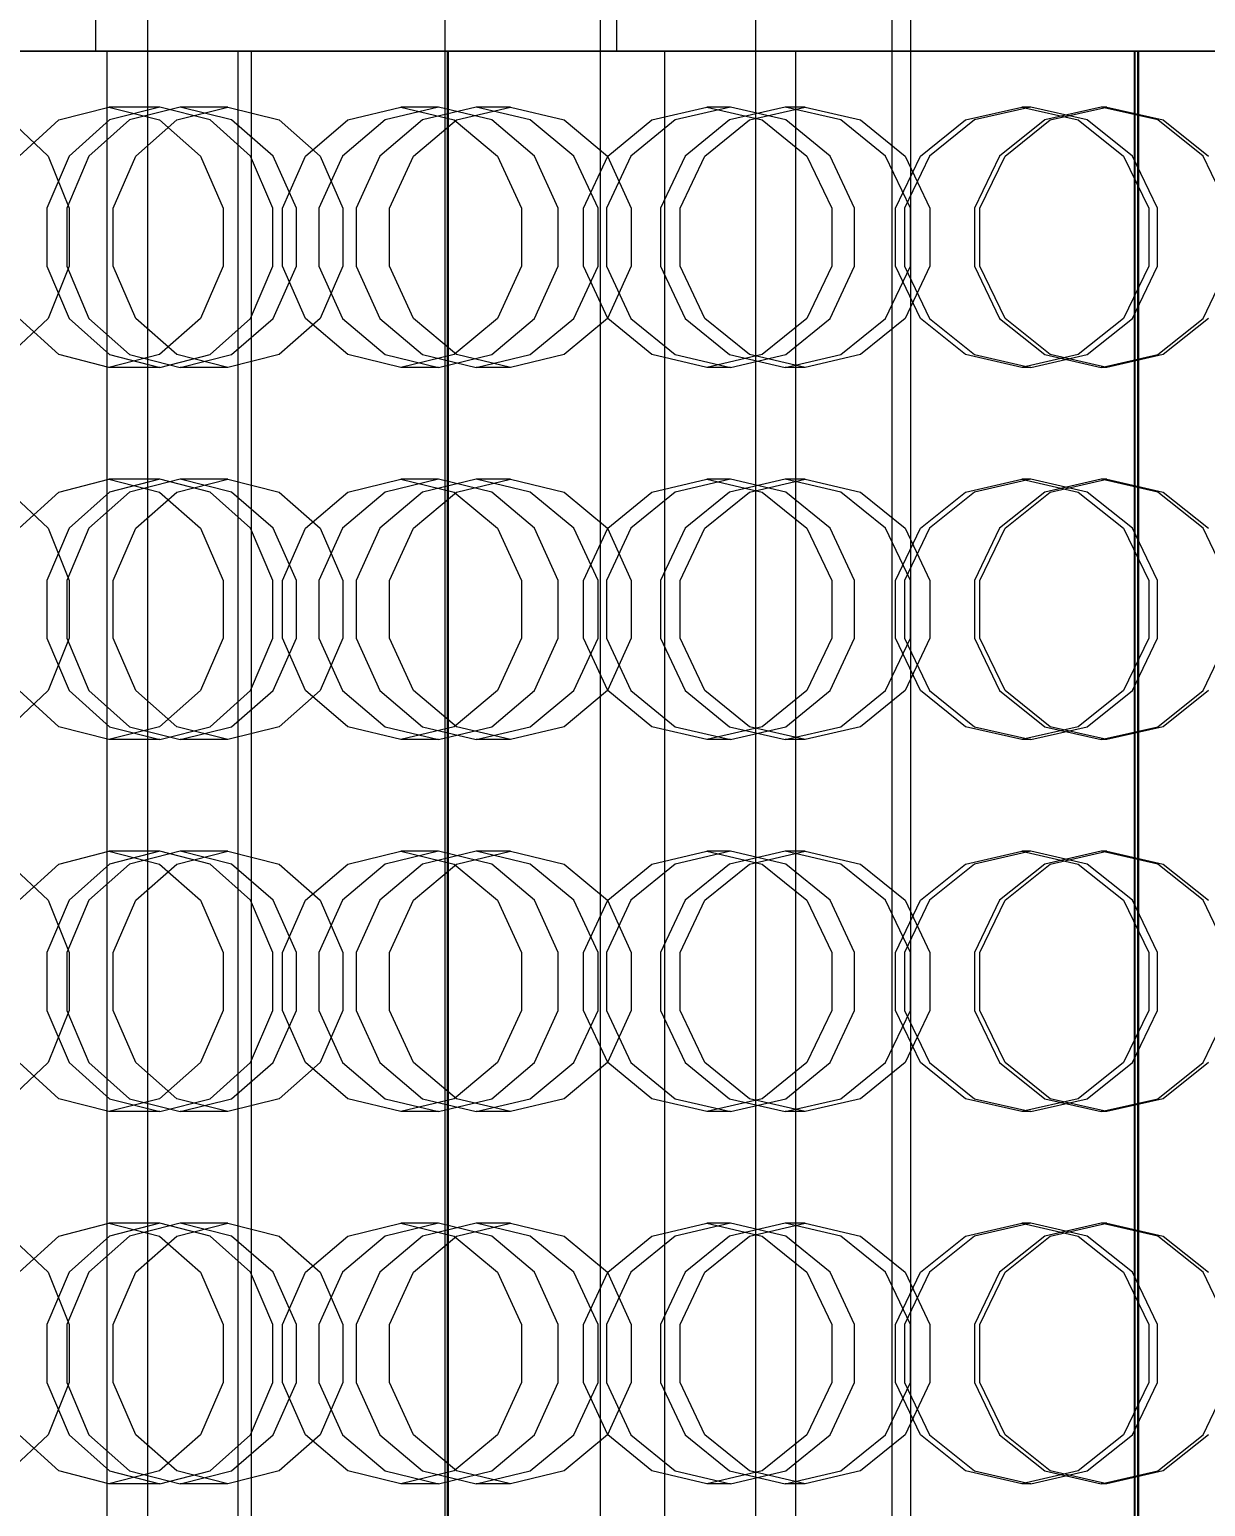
# Model space of a CAD drawing. Header units: millimetres. Extents: x -1970 to 59977, y -50268 to 6837.
# Drawn here: x 25936.2 to 26125.7, y -18034.7 to -17796.5 of the extents above; entities that cross this region are included whole.
import ezdxf

# ---------------------------------------------------------------- set-up
doc = ezdxf.new("R2010")
doc.units = ezdxf.units.MM
for name, color, linetype, lineweight in [('COTAS_P', 1, 'Continuous', 0), ('superior_briquetadora', 7, 'Continuous', 0), ('superior_C02-briq', 7, 'Continuous', 0), ('superior_C05', 7, 'Continuous', 0)]:
    doc.layers.add(name, color=color, linetype=linetype, lineweight=lineweight)
doc.dimstyles.new('R19_100', dxfattribs={"dimtxt": 250, "dimasz": 150, "dimexe": 150, "dimexo": 80, "dimgap": 100, "dimtad": 1, "dimtih": 1, "dimtoh": 1, "dimdsep": 46, "dimcen": 0.09, "dimadec": 0, "dimazin": 0, "dimtfac": 1, "dimtdec": 4, "dimtofl": 0, "dimtmove": 0, "dimatfit": 3, "dimfxl": 1, "dimtolj": 1, "dimtzin": 0, "dimarcsym": 0})

# ---------------------------------------------------------------- blocks, each defined once
blk = doc.blocks.new('*D25')
at = {"layer": 'COTAS_P', "color": 0, "lineweight": -2, "transparency": 16777216}
for p, q in [((25128.19, -17920), (25128.19, -16950)), ((27628.19, -17920), (27628.19, -16950)), ((25278.19, -17100), (27478.19, -17100))]:
    blk.add_line(p, q, dxfattribs=at)
at = {"layer": 'COTAS_P', "color": 0, "transparency": 16777216}
for points in [[(25278.19, -17075), (25278.19, -17125), (25128.19, -17100)], [(27478.19, -17075), (27478.19, -17125), (27628.19, -17100)]]:
    blk.add_solid(points, dxfattribs=at)
at = {"layer": 'Defpoints', "color": 0, "transparency": 16777216}
for p in [(27628.19, -17100), (25128.19, -18000), (27628.19, -18000)]:
    blk.add_point(p, dxfattribs=at)

msp = doc.modelspace()

# ---------------------------------------------------------------- linework, layer by layer
at = {"layer": 'superior_briquetadora'}
for p, q in [((26030.804, -17250), (26030.804, -17800)), ((25946.837, -17520), (25946.837, -17800)), ((26075.187, -17655), (26075.187, -18305)), ((26078.187, -17655), (26078.187, -18305)), ((25955.187, -17789), (25955.187, -18171)), ((25920.174, -17800), (25937.284, -17800)), ((25938.37, -17800), (25921.228, -17800)), ((25924.907, -17800), (25937.816, -17800)), ((25938.457, -17800), (25925.706, -17800)), ((25944.91, -17800), (25927.002, -17800)), ((25928.143, -17800), (25945.939, -17800)), ((25937.284, -17800), (25954.885, -17800)), ((25937.816, -17800), (25946.837, -17800)), ((25956, -17800), (25938.37, -17800)), ((25947.193, -17800), (25938.457, -17800)), ((25960.203, -17800), (25944.91, -17800)), ((25945.939, -17800), (25961.019, -17800)), ((25946.837, -17800), (25950.184, -17800)), ((25950.184, -17800), (25947.193, -17800)), ((25948.716, -18160), (25948.716, -17800)), ((25951.293, -17800), (25948.716, -17800)), ((25948.716, -17800), (25952.982, -17800)), ((25960.319, -17800), (25951.293, -17800)), ((25952.982, -17800), (25963.442, -17800)), ((25954.885, -17800), (25972.93, -17800)), ((25974.071, -17800), (25956, -17800)), ((25971.382, -17800), (25960.203, -17800)), ((25974.422, -17800), (25960.319, -17800)), ((25961.019, -17800), (25971.907, -17800)), ((25963.442, -17800), (25978.502, -17800)), ((25969.814, -18160), (25969.814, -17800)), ((25972.391, -17800), (25969.814, -17800)), ((25969.814, -17800), (25974.081, -17800)), ((25977.355, -17800), (25971.382, -17800)), ((25971.907, -17800), (25977.535, -17800)), ((25971.907, -17800), (25971.907, -18160)), ((25981.417, -17800), (25972.391, -17800)), ((25972.93, -17800), (25991.374, -17800)), ((25992.539, -17800), (25974.071, -17800)), ((25974.081, -17800), (25984.54, -17800)), ((25991.454, -17800), (25974.422, -17800)), ((25977.535, -17800), (25977.355, -17800)), ((25978.502, -17800), (25995.87, -17800)), ((25995.52, -17800), (25981.417, -17800)), ((25984.54, -17800), (25999.6, -17800)), ((25991.374, -17800), (26010.169, -17800)), ((26008.822, -17800), (25991.454, -17800)), ((26011.354, -17800), (25992.539, -17800)), ((26012.552, -17800), (25995.52, -17800)), ((25995.87, -17800), (26012.902, -17800)), ((25999.6, -17800), (26016.968, -17800)), ((26003.587, -18160), (26003.587, -17800)), ((26004.163, -17800), (26003.587, -17800)), ((26003.587, -17800), (26006.067, -17800)), ((26003.687, -17800), (26006.167, -17800)), ((26003.687, -17800), (26003.687, -18160)), ((26004.263, -17800), (26003.687, -17800)), ((26007.794, -17800), (26004.163, -17800)), ((26007.89, -17800), (26004.263, -17800)), ((26006.067, -17800), (26011.538, -17800)), ((26006.167, -17800), (26011.638, -17800)), ((26014.388, -17800), (26007.794, -17800)), ((26014.48, -17800), (26007.89, -17800)), ((26023.882, -17800), (26008.822, -17800)), ((26010.169, -17800), (26029.267, -17800)), ((26030.47, -17800), (26011.354, -17800)), ((26011.538, -17800), (26019.865, -17800)), ((26011.638, -17800), (26019.966, -17800)), ((26029.92, -17800), (26012.552, -17800)), ((26012.902, -17800), (26027.005, -17800)), ((26023.785, -17800), (26014.388, -17800)), ((26023.869, -17800), (26014.48, -17800)), ((26016.968, -17800), (26034, -17800)), ((26019.865, -17800), (26030.845, -17800)), ((26019.966, -17800), (26030.946, -17800)), ((26035.753, -17800), (26023.785, -17800)), ((26035.827, -17800), (26023.869, -17800)), ((26034.342, -17800), (26023.882, -17800)), ((26027.005, -17800), (26036.031, -17800)), ((26029.267, -17800), (26048.619, -17800)), ((26044.98, -17800), (26029.92, -17800)), ((26049.836, -17800), (26030.47, -17800)), ((26030.804, -17800), (26033.609, -17800)), ((26031.742, -17800), (26030.804, -17800)), ((26030.845, -17800), (26044.208, -17800)), ((26030.946, -17800), (26044.31, -17800)), ((26036.386, -17800), (26031.742, -17800)), ((26033.609, -17800), (26040.048, -17800)), ((26034, -17800), (26048.103, -17800)), ((26038.608, -17800), (26034.342, -17800)), ((26049.997, -17800), (26035.753, -17800)), ((26050.059, -17800), (26035.827, -17800)), ((26036.031, -17800), (26038.608, -17800)), ((26044.558, -17800), (26036.386, -17800)), ((26038.608, -18160), (26038.608, -17800)), ((26040.048, -17800), (26049.874, -17800)), ((26044.208, -17800), (26059.627, -17800)), ((26044.31, -17800), (26059.729, -17800)), ((26055.944, -17800), (26044.558, -17800)), ((26055.44, -17800), (26044.98, -17800)), ((26048.103, -17800), (26057.13, -17800)), ((26048.619, -17800), (26068.175, -17800)), ((26069.403, -17800), (26049.836, -17800)), ((26049.874, -17800), (26062.71, -17800)), ((26066.165, -17800), (26049.997, -17800)), ((26066.215, -17800), (26050.059, -17800)), ((26059.706, -17800), (26055.44, -17800)), ((26070.106, -17800), (26055.944, -17800)), ((26057.13, -17800), (26059.706, -17800)), ((26059.627, -17800), (26076.725, -17800)), ((26059.706, -18160), (26059.706, -17800)), ((26059.729, -17800), (26076.827, -17800)), ((26062.71, -17800), (26078.062, -17800)), ((26083.862, -17800), (26066.165, -17800)), ((26083.897, -17800), (26066.215, -17800)), ((26068.175, -17800), (26087.885, -17800)), ((26089.121, -17800), (26069.403, -17800)), ((26086.5, -17800), (26070.106, -17800)), ((26076.725, -17800), (26095.084, -17800)), ((26076.827, -17800), (26095.183, -17800)), ((26078.062, -17800), (26095.34, -17800)), ((26102.649, -17800), (26083.862, -17800)), ((26102.67, -17800), (26083.897, -17800)), ((26104.496, -17800), (26086.5, -17800)), ((26087.885, -17800), (26107.699, -17800)), ((26108.94, -17800), (26089.121, -17800)), ((26095.084, -17800), (26114.253, -17800)), ((26095.183, -17800), (26114.348, -17800)), ((26095.34, -17800), (26113.88, -17800)), ((26122.065, -17800), (26102.649, -17800)), ((26122.07, -17800), (26102.67, -17800)), ((26123.402, -17800), (26104.496, -17800)), ((26107.699, -17800), (26127.565, -17800)), ((26128.808, -17800), (26108.94, -17800)), ((26113.88, -17800), (26132.971, -17800)), ((26114.253, -17800), (26114.253, -18160)), ((26114.253, -17800), (26114.823, -17800)), ((26114.348, -17800), (26114.348, -18160)), ((26114.348, -17800), (26114.918, -17800)), ((26114.823, -17800), (26154.774, -17800)), ((26114.823, -18160), (26114.823, -17800)), ((26114.918, -17800), (26154.67, -17800)), ((26114.918, -17800), (26114.918, -18160)), ((26141.632, -17800), (26122.065, -17800)), ((26141.622, -17800), (26122.07, -17800)), ((26142.493, -17800), (26123.402, -17800)), ((25940.909, -17811.08), (25948.966, -17809)), ((25957.19, -17809), (25948.966, -17809)), ((25948.966, -17809), (25957.12, -17811.08)), ((25957.19, -17809), (25949.085, -17811.08)), ((25960.478, -17809), (25952.286, -17811.08)), ((25965.295, -17811.08), (25957.19, -17809)), ((25959.937, -17811.08), (25968.174, -17809)), ((25968.174, -17809), (25960.478, -17809)), ((25968.761, -17811.08), (25960.478, -17809)), ((25968.174, -17809), (25976.411, -17811.08)), ((25987.497, -17811.08), (25996.042, -17809)), ((26002.106, -17809), (25993.527, -17811.08)), ((26002.106, -17809), (25996.042, -17809)), ((25996.042, -17809), (26004.657, -17811.08)), ((26008.196, -17809), (25999.553, -17811.08)), ((26010.684, -17811.08), (26002.106, -17809)), ((26005.028, -17811.08), (26013.702, -17809)), ((26013.702, -17809), (26008.196, -17809)), ((26016.904, -17811.08), (26008.196, -17809)), ((26013.702, -17809), (26022.377, -17811.08)), ((26036.493, -17811.08), (26045.378, -17809)), ((26049.178, -17809), (26040.272, -17811.08)), ((26049.178, -17809), (26045.378, -17809)), ((26045.378, -17809), (26054.307, -17811.08)), ((26057.967, -17809), (26049.021, -17811.08)), ((26058.084, -17811.08), (26049.178, -17809)), ((26052.225, -17811.08), (26061.19, -17809)), ((26061.19, -17809), (26057.967, -17809)), ((26066.951, -17811.08), (26057.967, -17809)), ((26061.19, -17809), (26070.154, -17811.08)), ((26087.058, -17811.08), (26096.131, -17809)), ((26097.602, -17809), (26088.521, -17811.08)), ((26097.602, -17809), (26096.131, -17809)), ((26096.131, -17809), (26105.222, -17811.08)), ((26106.684, -17811.08), (26097.602, -17809)), ((26108.94, -17809), (26099.843, -17811.08)), ((26100.722, -17811.08), (26109.823, -17809)), ((26109.823, -17809), (26108.94, -17809)), ((26118.046, -17811.08), (26108.94, -17809)), ((26109.823, -17809), (26118.924, -17811.08)), ((25933.041, -17811.08), (25939.183, -17816.907)), ((25934.519, -17816.906), (25940.909, -17811.08)), ((25949.085, -17811.08), (25942.586, -17816.907)), ((25952.286, -17811.08), (25945.783, -17816.906)), ((25953.332, -17816.907), (25959.937, -17811.08)), ((25957.12, -17811.08), (25963.728, -17816.906)), ((25971.795, -17816.907), (25965.295, -17811.08)), ((25975.467, -17816.906), (25968.761, -17811.08)), ((25976.411, -17811.08), (25983.016, -17816.907)), ((25980.699, -17816.906), (25987.497, -17811.08)), ((25993.527, -17811.08), (25986.647, -17816.907)), ((25999.553, -17811.08), (25992.67, -17816.906)), ((25998.071, -17816.907), (26005.028, -17811.08)), ((26004.657, -17811.08), (26011.616, -17816.906)), ((26017.564, -17816.907), (26010.684, -17811.08)), ((26023.932, -17816.906), (26016.904, -17811.08)), ((26022.377, -17811.08), (26029.334, -17816.907)), ((26029.402, -17816.906), (26036.493, -17811.08)), ((26040.272, -17811.08), (26033.13, -17816.907)), ((26049.021, -17811.08), (26041.876, -17816.906)), ((26045.036, -17816.907), (26052.225, -17811.08)), ((26054.307, -17811.08), (26061.499, -17816.906)), ((26065.226, -17816.907), (26058.084, -17811.08)), ((26074.182, -17816.906), (26066.951, -17811.08)), ((26070.154, -17811.08), (26077.343, -17816.907)), ((26079.796, -17816.906), (26087.058, -17811.08)), ((26088.521, -17811.08), (26081.239, -17816.907)), ((26099.843, -17811.08), (26092.558, -17816.906)), ((26093.424, -17816.907), (26100.722, -17811.08)), ((26105.222, -17811.08), (26112.523, -17816.906)), ((26113.966, -17816.907), (26106.684, -17811.08)), ((26125.355, -17816.906), (26118.046, -17811.08)), ((26118.924, -17811.08), (26126.222, -17816.907)), ((25942.586, -17816.907), (25938.979, -17825.327)), ((25939.183, -17816.907), (25942.591, -17825.327)), ((25945.783, -17816.906), (25942.199, -17825.326)), ((25949.666, -17825.327), (25953.332, -17816.907)), ((25963.728, -17816.906), (25967.422, -17825.326)), ((25975.402, -17825.327), (25971.795, -17816.907)), ((25979.214, -17825.326), (25975.467, -17816.906)), ((25976.945, -17825.326), (25980.699, -17816.906)), ((25986.647, -17816.907), (25982.829, -17825.327)), ((25983.016, -17816.907), (25986.682, -17825.327)), ((25992.67, -17816.906), (25988.868, -17825.326)), ((25994.21, -17825.327), (25998.071, -17816.907)), ((26011.616, -17816.906), (26015.498, -17825.326)), ((26021.382, -17825.327), (26017.564, -17816.907)), ((26027.852, -17825.326), (26023.932, -17816.906)), ((26025.479, -17825.326), (26029.402, -17816.906)), ((26033.13, -17816.907), (26029.166, -17825.327)), ((26029.334, -17816.907), (26033.194, -17825.327)), ((26041.876, -17816.906), (26037.92, -17825.326)), ((26041.047, -17825.327), (26045.036, -17816.907)), ((26061.499, -17816.906), (26065.503, -17825.326)), ((26069.19, -17825.327), (26065.226, -17816.907)), ((26078.206, -17825.326), (26074.182, -17816.906)), ((26075.77, -17825.326), (26079.796, -17816.906)), ((26081.239, -17816.907), (26077.197, -17825.327)), ((26077.343, -17816.907), (26081.332, -17825.327)), ((26092.558, -17816.906), (26088.517, -17825.326)), ((26089.374, -17825.327), (26093.424, -17816.907)), ((26112.523, -17816.906), (26116.58, -17825.326)), ((26118.007, -17825.327), (26113.966, -17816.907)), ((26129.415, -17825.326), (26125.355, -17816.906)), ((25938.979, -17825.327), (25938.979, -17834.673)), ((25942.199, -17825.326), (25942.199, -17834.674)), ((25942.591, -17825.327), (25942.591, -17834.673)), ((25949.666, -17834.673), (25949.666, -17825.327)), ((25967.422, -17825.326), (25967.422, -17834.674)), ((25975.402, -17834.673), (25975.402, -17825.327)), ((25976.945, -17834.674), (25976.945, -17825.326)), ((25979.214, -17834.674), (25979.214, -17825.326)), ((25982.829, -17825.327), (25982.829, -17834.673)), ((25986.682, -17825.327), (25986.682, -17834.673)), ((25988.868, -17825.326), (25988.868, -17834.674)), ((25994.21, -17834.673), (25994.21, -17825.327)), ((26015.498, -17825.326), (26015.498, -17834.674)), ((26021.382, -17834.673), (26021.382, -17825.327)), ((26025.479, -17834.674), (26025.479, -17825.326)), ((26027.852, -17834.674), (26027.852, -17825.326)), ((26029.166, -17825.327), (26029.166, -17834.673)), ((26033.194, -17825.327), (26033.194, -17834.673)), ((26037.92, -17825.326), (26037.92, -17834.674)), ((26041.047, -17834.673), (26041.047, -17825.327)), ((26065.503, -17825.326), (26065.503, -17834.674)), ((26069.19, -17834.673), (26069.19, -17825.327)), ((26075.77, -17834.674), (26075.77, -17825.326)), ((26077.197, -17825.327), (26077.197, -17834.673)), ((26078.206, -17834.674), (26078.206, -17825.326)), ((26081.332, -17825.327), (26081.332, -17834.673)), ((26088.517, -17825.326), (26088.517, -17834.674)), ((26089.374, -17834.673), (26089.374, -17825.327)), ((26116.58, -17825.326), (26116.58, -17834.674)), ((26118.007, -17834.673), (26118.007, -17825.327)), ((25938.979, -17834.673), (25942.586, -17843.093)), ((25942.591, -17834.673), (25939.183, -17843.093)), ((25942.199, -17834.674), (25945.783, -17843.094)), ((25953.332, -17843.093), (25949.666, -17834.673)), ((25967.422, -17834.674), (25963.728, -17843.094)), ((25971.795, -17843.093), (25975.402, -17834.673)), ((25975.467, -17843.094), (25979.214, -17834.674)), ((25980.699, -17843.094), (25976.945, -17834.674)), ((25982.829, -17834.673), (25986.647, -17843.093)), ((25986.682, -17834.673), (25983.016, -17843.093)), ((25988.868, -17834.674), (25992.67, -17843.094)), ((25998.071, -17843.093), (25994.21, -17834.673)), ((26015.498, -17834.674), (26011.616, -17843.094)), ((26017.564, -17843.093), (26021.382, -17834.673)), ((26023.932, -17843.094), (26027.852, -17834.674)), ((26029.402, -17843.094), (26025.479, -17834.674)), ((26029.166, -17834.673), (26033.13, -17843.093)), ((26033.194, -17834.673), (26029.334, -17843.093)), ((26037.92, -17834.674), (26041.876, -17843.094)), ((26045.036, -17843.093), (26041.047, -17834.673)), ((26065.503, -17834.674), (26061.499, -17843.094)), ((26065.226, -17843.093), (26069.19, -17834.673)), ((26074.182, -17843.094), (26078.206, -17834.674)), ((26079.796, -17843.094), (26075.77, -17834.674)), ((26077.197, -17834.673), (26081.239, -17843.093)), ((26081.332, -17834.673), (26077.343, -17843.093)), ((26088.517, -17834.674), (26092.558, -17843.094)), ((26093.424, -17843.093), (26089.374, -17834.673)), ((26116.58, -17834.674), (26112.523, -17843.094)), ((26113.966, -17843.093), (26118.007, -17834.673)), ((26125.355, -17843.094), (26129.415, -17834.674)), ((25939.183, -17843.093), (25933.041, -17848.92)), ((25940.909, -17848.92), (25934.519, -17843.094)), ((25942.586, -17843.093), (25949.085, -17848.92)), ((25945.783, -17843.094), (25952.286, -17848.92)), ((25959.937, -17848.92), (25953.332, -17843.093)), ((25963.728, -17843.094), (25957.12, -17848.92)), ((25965.295, -17848.92), (25971.795, -17843.093)), ((25968.761, -17848.92), (25975.467, -17843.094)), ((25983.016, -17843.093), (25976.411, -17848.92)), ((25987.497, -17848.92), (25980.699, -17843.094)), ((25986.647, -17843.093), (25993.527, -17848.92)), ((25992.67, -17843.094), (25999.553, -17848.92)), ((26005.028, -17848.92), (25998.071, -17843.093)), ((26011.616, -17843.094), (26004.657, -17848.92)), ((26010.684, -17848.92), (26017.564, -17843.093)), ((26016.904, -17848.92), (26023.932, -17843.094)), ((26029.334, -17843.093), (26022.377, -17848.92)), ((26036.493, -17848.92), (26029.402, -17843.094)), ((26033.13, -17843.093), (26040.272, -17848.92)), ((26041.876, -17843.094), (26049.021, -17848.92)), ((26052.225, -17848.92), (26045.036, -17843.093)), ((26061.499, -17843.094), (26054.307, -17848.92)), ((26058.084, -17848.92), (26065.226, -17843.093)), ((26066.951, -17848.92), (26074.182, -17843.094)), ((26077.343, -17843.093), (26070.154, -17848.92)), ((26087.058, -17848.92), (26079.796, -17843.094)), ((26081.239, -17843.093), (26088.521, -17848.92)), ((26092.558, -17843.094), (26099.844, -17848.92)), ((26100.722, -17848.92), (26093.424, -17843.093)), ((26112.523, -17843.094), (26105.222, -17848.92)), ((26106.684, -17848.92), (26113.966, -17843.093)), ((26118.046, -17848.92), (26125.355, -17843.094)), ((26126.222, -17843.093), (26118.924, -17848.92)), ((25948.966, -17851), (25940.909, -17848.92)), ((25957.12, -17848.92), (25948.966, -17851)), ((25949.085, -17848.92), (25957.19, -17851)), ((25952.286, -17848.92), (25960.478, -17851)), ((25957.19, -17851), (25965.295, -17848.92)), ((25968.174, -17851), (25959.937, -17848.92)), ((25960.478, -17851), (25968.761, -17848.92)), ((25976.411, -17848.92), (25968.174, -17851)), ((25996.042, -17851), (25987.497, -17848.92)), ((25993.527, -17848.92), (26002.106, -17851)), ((26004.657, -17848.92), (25996.042, -17851)), ((25999.553, -17848.92), (26008.196, -17851)), ((26002.106, -17851), (26010.684, -17848.92)), ((26013.702, -17851), (26005.028, -17848.92)), ((26008.196, -17851), (26016.904, -17848.92)), ((26022.377, -17848.92), (26013.702, -17851)), ((26045.378, -17851), (26036.493, -17848.92)), ((26040.272, -17848.92), (26049.178, -17851)), ((26054.307, -17848.92), (26045.378, -17851)), ((26049.021, -17848.92), (26057.967, -17851)), ((26049.178, -17851), (26058.084, -17848.92)), ((26061.19, -17851), (26052.225, -17848.92)), ((26057.967, -17851), (26066.951, -17848.92)), ((26070.154, -17848.92), (26061.19, -17851)), ((26096.131, -17851), (26087.058, -17848.92)), ((26088.521, -17848.92), (26097.602, -17851)), ((26105.222, -17848.92), (26096.131, -17851)), ((26097.602, -17851), (26106.684, -17848.92)), ((26099.844, -17848.92), (26108.94, -17851)), ((26109.823, -17851), (26100.722, -17848.92)), ((26108.94, -17851), (26118.046, -17848.92)), ((26118.924, -17848.92), (26109.823, -17851)), ((25957.19, -17851), (25948.966, -17851)), ((25968.174, -17851), (25960.478, -17851)), ((26002.106, -17851), (25996.042, -17851)), ((26013.702, -17851), (26008.196, -17851)), ((26049.178, -17851), (26045.378, -17851)), ((26061.19, -17851), (26057.967, -17851)), ((26097.602, -17851), (26096.131, -17851)), ((26109.823, -17851), (26108.94, -17851)), ((25940.909, -17871.08), (25948.966, -17869)), ((25957.19, -17869), (25948.966, -17869)), ((25948.966, -17869), (25957.12, -17871.08)), ((25957.19, -17869), (25949.085, -17871.08)), ((25960.478, -17869), (25952.286, -17871.08)), ((25965.295, -17871.08), (25957.19, -17869)), ((25959.937, -17871.08), (25968.174, -17869)), ((25968.174, -17869), (25960.478, -17869)), ((25968.761, -17871.08), (25960.478, -17869)), ((25968.174, -17869), (25976.411, -17871.08)), ((25987.497, -17871.08), (25996.042, -17869)), ((26002.106, -17869), (25993.527, -17871.08)), ((26002.106, -17869), (25996.042, -17869)), ((25996.042, -17869), (26004.657, -17871.08)), ((26008.196, -17869), (25999.553, -17871.08)), ((26010.684, -17871.08), (26002.106, -17869)), ((26005.028, -17871.08), (26013.702, -17869)), ((26013.702, -17869), (26008.196, -17869)), ((26016.904, -17871.08), (26008.196, -17869)), ((26013.702, -17869), (26022.377, -17871.08)), ((26036.493, -17871.08), (26045.378, -17869)), ((26049.178, -17869), (26040.272, -17871.08)), ((26049.178, -17869), (26045.378, -17869)), ((26045.378, -17869), (26054.307, -17871.08)), ((26057.967, -17869), (26049.021, -17871.08)), ((26058.084, -17871.08), (26049.178, -17869)), ((26052.225, -17871.08), (26061.19, -17869)), ((26061.19, -17869), (26057.967, -17869)), ((26066.951, -17871.08), (26057.967, -17869)), ((26061.19, -17869), (26070.154, -17871.08)), ((26087.058, -17871.08), (26096.131, -17869)), ((26097.602, -17869), (26088.521, -17871.08)), ((26097.602, -17869), (26096.131, -17869)), ((26096.131, -17869), (26105.222, -17871.08)), ((26106.684, -17871.08), (26097.602, -17869)), ((26108.94, -17869), (26099.843, -17871.08)), ((26100.722, -17871.08), (26109.823, -17869)), ((26109.823, -17869), (26108.94, -17869)), ((26118.046, -17871.08), (26108.94, -17869)), ((26109.823, -17869), (26118.924, -17871.08)), ((25933.041, -17871.08), (25939.183, -17876.907)), ((25934.519, -17876.906), (25940.909, -17871.08)), ((25949.085, -17871.08), (25942.586, -17876.907)), ((25952.286, -17871.08), (25945.783, -17876.906)), ((25953.332, -17876.907), (25959.937, -17871.08)), ((25957.12, -17871.08), (25963.728, -17876.906)), ((25971.795, -17876.907), (25965.295, -17871.08)), ((25975.467, -17876.906), (25968.761, -17871.08)), ((25976.411, -17871.08), (25983.016, -17876.907)), ((25980.699, -17876.906), (25987.497, -17871.08)), ((25993.527, -17871.08), (25986.647, -17876.907)), ((25999.553, -17871.08), (25992.67, -17876.906)), ((25998.071, -17876.907), (26005.028, -17871.08)), ((26004.657, -17871.08), (26011.616, -17876.906)), ((26017.564, -17876.907), (26010.684, -17871.08)), ((26023.932, -17876.906), (26016.904, -17871.08)), ((26022.377, -17871.08), (26029.334, -17876.907)), ((26029.402, -17876.906), (26036.493, -17871.08)), ((26040.272, -17871.08), (26033.13, -17876.907)), ((26049.021, -17871.08), (26041.876, -17876.906)), ((26045.036, -17876.907), (26052.225, -17871.08)), ((26054.307, -17871.08), (26061.499, -17876.906)), ((26065.226, -17876.907), (26058.084, -17871.08)), ((26074.182, -17876.906), (26066.951, -17871.08)), ((26070.154, -17871.08), (26077.343, -17876.907)), ((26079.796, -17876.906), (26087.058, -17871.08)), ((26088.521, -17871.08), (26081.239, -17876.907)), ((26099.843, -17871.08), (26092.558, -17876.906)), ((26093.424, -17876.907), (26100.722, -17871.08)), ((26105.222, -17871.08), (26112.523, -17876.906)), ((26113.966, -17876.907), (26106.684, -17871.08)), ((26125.355, -17876.906), (26118.046, -17871.08)), ((26118.924, -17871.08), (26126.222, -17876.907)), ((25942.586, -17876.907), (25938.979, -17885.327)), ((25939.183, -17876.907), (25942.591, -17885.327)), ((25945.783, -17876.906), (25942.199, -17885.326)), ((25949.666, -17885.327), (25953.332, -17876.907)), ((25963.728, -17876.906), (25967.422, -17885.326)), ((25975.402, -17885.327), (25971.795, -17876.907)), ((25979.214, -17885.326), (25975.467, -17876.906)), ((25976.945, -17885.326), (25980.699, -17876.906)), ((25986.647, -17876.907), (25982.829, -17885.327)), ((25983.016, -17876.907), (25986.682, -17885.327)), ((25992.67, -17876.906), (25988.868, -17885.326)), ((25994.21, -17885.327), (25998.071, -17876.907)), ((26011.616, -17876.906), (26015.498, -17885.326)), ((26021.382, -17885.327), (26017.564, -17876.907)), ((26027.852, -17885.326), (26023.932, -17876.906)), ((26025.479, -17885.326), (26029.402, -17876.906)), ((26033.13, -17876.907), (26029.166, -17885.327)), ((26029.334, -17876.907), (26033.194, -17885.327)), ((26041.876, -17876.906), (26037.92, -17885.326)), ((26041.047, -17885.327), (26045.036, -17876.907)), ((26061.499, -17876.906), (26065.503, -17885.326)), ((26069.19, -17885.327), (26065.226, -17876.907)), ((26078.206, -17885.326), (26074.182, -17876.906)), ((26075.77, -17885.326), (26079.796, -17876.906)), ((26081.239, -17876.907), (26077.197, -17885.327)), ((26077.343, -17876.907), (26081.332, -17885.327)), ((26092.558, -17876.906), (26088.517, -17885.326)), ((26089.374, -17885.327), (26093.424, -17876.907)), ((26112.523, -17876.906), (26116.58, -17885.326)), ((26118.007, -17885.327), (26113.966, -17876.907)), ((26129.415, -17885.326), (26125.355, -17876.906)), ((25938.979, -17885.327), (25938.979, -17894.673)), ((25942.199, -17885.326), (25942.199, -17894.674)), ((25942.591, -17885.327), (25942.591, -17894.673)), ((25949.666, -17894.673), (25949.666, -17885.327)), ((25967.422, -17885.326), (25967.422, -17894.674)), ((25975.402, -17894.673), (25975.402, -17885.327)), ((25976.945, -17894.674), (25976.945, -17885.326)), ((25979.214, -17894.674), (25979.214, -17885.326)), ((25982.829, -17885.327), (25982.829, -17894.673)), ((25986.682, -17885.327), (25986.682, -17894.673)), ((25988.868, -17885.326), (25988.868, -17894.674)), ((25994.21, -17894.673), (25994.21, -17885.327)), ((26015.498, -17885.326), (26015.498, -17894.674)), ((26021.382, -17894.673), (26021.382, -17885.327)), ((26025.479, -17894.674), (26025.479, -17885.326)), ((26027.852, -17894.674), (26027.852, -17885.326)), ((26029.166, -17885.327), (26029.166, -17894.673)), ((26033.194, -17885.327), (26033.194, -17894.673)), ((26037.92, -17885.326), (26037.92, -17894.674)), ((26041.047, -17894.673), (26041.047, -17885.327)), ((26065.503, -17885.326), (26065.503, -17894.674)), ((26069.19, -17894.673), (26069.19, -17885.327)), ((26075.77, -17894.674), (26075.77, -17885.326)), ((26077.197, -17885.327), (26077.197, -17894.673)), ((26078.206, -17894.674), (26078.206, -17885.326)), ((26081.332, -17885.327), (26081.332, -17894.673)), ((26088.517, -17885.326), (26088.517, -17894.674)), ((26089.374, -17894.673), (26089.374, -17885.327)), ((26116.58, -17885.326), (26116.58, -17894.674)), ((26118.007, -17894.673), (26118.007, -17885.327)), ((25938.979, -17894.673), (25942.586, -17903.093)), ((25942.591, -17894.673), (25939.183, -17903.093)), ((25942.199, -17894.674), (25945.783, -17903.094)), ((25953.332, -17903.093), (25949.666, -17894.673)), ((25967.422, -17894.674), (25963.728, -17903.094)), ((25971.795, -17903.093), (25975.402, -17894.673)), ((25975.467, -17903.094), (25979.214, -17894.674)), ((25980.699, -17903.094), (25976.945, -17894.674)), ((25982.829, -17894.673), (25986.647, -17903.093)), ((25986.682, -17894.673), (25983.016, -17903.093)), ((25988.868, -17894.674), (25992.67, -17903.094)), ((25998.071, -17903.093), (25994.21, -17894.673)), ((26015.498, -17894.674), (26011.616, -17903.094)), ((26017.564, -17903.093), (26021.382, -17894.673)), ((26023.932, -17903.094), (26027.852, -17894.674)), ((26029.402, -17903.094), (26025.479, -17894.674)), ((26029.166, -17894.673), (26033.13, -17903.093)), ((26033.194, -17894.673), (26029.334, -17903.093)), ((26037.92, -17894.674), (26041.876, -17903.094)), ((26045.036, -17903.093), (26041.047, -17894.673)), ((26065.503, -17894.674), (26061.499, -17903.094)), ((26065.226, -17903.093), (26069.19, -17894.673)), ((26074.182, -17903.094), (26078.206, -17894.674)), ((26079.796, -17903.094), (26075.77, -17894.674)), ((26077.197, -17894.673), (26081.239, -17903.093)), ((26081.332, -17894.673), (26077.343, -17903.093)), ((26088.517, -17894.674), (26092.558, -17903.094)), ((26093.424, -17903.093), (26089.374, -17894.673)), ((26116.58, -17894.674), (26112.523, -17903.094)), ((26113.966, -17903.093), (26118.007, -17894.673)), ((26125.355, -17903.094), (26129.415, -17894.674)), ((25939.183, -17903.093), (25933.041, -17908.92)), ((25940.909, -17908.92), (25934.519, -17903.094)), ((25942.586, -17903.093), (25949.085, -17908.92)), ((25945.783, -17903.094), (25952.286, -17908.92)), ((25959.937, -17908.92), (25953.332, -17903.093)), ((25963.728, -17903.094), (25957.12, -17908.92)), ((25965.295, -17908.92), (25971.795, -17903.093)), ((25968.761, -17908.92), (25975.467, -17903.094)), ((25983.016, -17903.093), (25976.411, -17908.92)), ((25987.497, -17908.92), (25980.699, -17903.094)), ((25986.647, -17903.093), (25993.527, -17908.92)), ((25992.67, -17903.094), (25999.553, -17908.92)), ((26005.028, -17908.92), (25998.071, -17903.093)), ((26011.616, -17903.094), (26004.657, -17908.92)), ((26010.684, -17908.92), (26017.564, -17903.093)), ((26016.904, -17908.92), (26023.932, -17903.094)), ((26029.334, -17903.093), (26022.377, -17908.92)), ((26036.493, -17908.92), (26029.402, -17903.094)), ((26033.13, -17903.093), (26040.272, -17908.92)), ((26041.876, -17903.094), (26049.021, -17908.92)), ((26052.225, -17908.92), (26045.036, -17903.093)), ((26061.499, -17903.094), (26054.307, -17908.92)), ((26058.084, -17908.92), (26065.226, -17903.093)), ((26066.951, -17908.92), (26074.182, -17903.094)), ((26077.343, -17903.093), (26070.154, -17908.92)), ((26087.058, -17908.92), (26079.796, -17903.094)), ((26081.239, -17903.093), (26088.521, -17908.92)), ((26092.558, -17903.094), (26099.844, -17908.92)), ((26100.722, -17908.92), (26093.424, -17903.093)), ((26112.523, -17903.094), (26105.222, -17908.92)), ((26106.684, -17908.92), (26113.966, -17903.093)), ((26118.046, -17908.92), (26125.355, -17903.094)), ((26126.222, -17903.093), (26118.924, -17908.92)), ((25948.966, -17911), (25940.909, -17908.92)), ((25957.12, -17908.92), (25948.966, -17911)), ((25949.085, -17908.92), (25957.19, -17911)), ((25952.286, -17908.92), (25960.478, -17911)), ((25957.19, -17911), (25965.295, -17908.92)), ((25968.174, -17911), (25959.937, -17908.92)), ((25960.478, -17911), (25968.761, -17908.92)), ((25976.411, -17908.92), (25968.174, -17911)), ((25996.042, -17911), (25987.497, -17908.92)), ((25993.527, -17908.92), (26002.106, -17911)), ((26004.657, -17908.92), (25996.042, -17911)), ((25999.553, -17908.92), (26008.196, -17911)), ((26002.106, -17911), (26010.684, -17908.92)), ((26013.702, -17911), (26005.028, -17908.92)), ((26008.196, -17911), (26016.904, -17908.92)), ((26022.377, -17908.92), (26013.702, -17911)), ((26045.378, -17911), (26036.493, -17908.92)), ((26040.272, -17908.92), (26049.178, -17911)), ((26054.307, -17908.92), (26045.378, -17911)), ((26049.021, -17908.92), (26057.967, -17911)), ((26049.178, -17911), (26058.084, -17908.92)), ((26061.19, -17911), (26052.225, -17908.92)), ((26057.967, -17911), (26066.951, -17908.92)), ((26070.154, -17908.92), (26061.19, -17911)), ((26096.131, -17911), (26087.058, -17908.92)), ((26088.521, -17908.92), (26097.602, -17911)), ((26105.222, -17908.92), (26096.131, -17911)), ((26097.602, -17911), (26106.684, -17908.92)), ((26099.844, -17908.92), (26108.94, -17911)), ((26109.823, -17911), (26100.722, -17908.92)), ((26108.94, -17911), (26118.046, -17908.92)), ((26118.924, -17908.92), (26109.823, -17911)), ((25957.19, -17911), (25948.966, -17911)), ((25968.174, -17911), (25960.478, -17911)), ((26002.106, -17911), (25996.042, -17911)), ((26013.702, -17911), (26008.196, -17911)), ((26049.178, -17911), (26045.378, -17911)), ((26061.19, -17911), (26057.967, -17911)), ((26097.602, -17911), (26096.131, -17911)), ((26109.823, -17911), (26108.94, -17911)), ((25940.909, -17931.08), (25948.966, -17929)), ((25957.19, -17929), (25948.966, -17929)), ((25948.966, -17929), (25957.12, -17931.08)), ((25957.19, -17929), (25949.085, -17931.08)), ((25960.478, -17929), (25952.286, -17931.08)), ((25965.295, -17931.08), (25957.19, -17929)), ((25959.937, -17931.08), (25968.174, -17929)), ((25968.174, -17929), (25960.478, -17929)), ((25968.761, -17931.08), (25960.478, -17929)), ((25968.174, -17929), (25976.411, -17931.08)), ((25987.497, -17931.08), (25996.042, -17929)), ((26002.106, -17929), (25993.527, -17931.08)), ((26002.106, -17929), (25996.042, -17929)), ((25996.042, -17929), (26004.657, -17931.08)), ((26008.196, -17929), (25999.553, -17931.08)), ((26010.684, -17931.08), (26002.106, -17929)), ((26005.028, -17931.08), (26013.702, -17929)), ((26013.702, -17929), (26008.196, -17929)), ((26016.904, -17931.08), (26008.196, -17929)), ((26013.702, -17929), (26022.377, -17931.08)), ((26036.493, -17931.08), (26045.378, -17929)), ((26049.178, -17929), (26040.272, -17931.08)), ((26049.178, -17929), (26045.378, -17929)), ((26045.378, -17929), (26054.307, -17931.08)), ((26057.967, -17929), (26049.021, -17931.08)), ((26058.084, -17931.08), (26049.178, -17929)), ((26052.225, -17931.08), (26061.19, -17929)), ((26061.19, -17929), (26057.967, -17929)), ((26066.951, -17931.08), (26057.967, -17929)), ((26061.19, -17929), (26070.154, -17931.08)), ((26087.058, -17931.08), (26096.131, -17929)), ((26097.602, -17929), (26088.521, -17931.08)), ((26097.602, -17929), (26096.131, -17929)), ((26096.131, -17929), (26105.222, -17931.08)), ((26106.684, -17931.08), (26097.602, -17929)), ((26108.94, -17929), (26099.843, -17931.08)), ((26100.722, -17931.08), (26109.823, -17929)), ((26109.823, -17929), (26108.94, -17929)), ((26118.046, -17931.08), (26108.94, -17929)), ((26109.823, -17929), (26118.924, -17931.08)), ((25933.041, -17931.08), (25939.183, -17936.907)), ((25934.519, -17936.906), (25940.909, -17931.08)), ((25949.085, -17931.08), (25942.586, -17936.907)), ((25952.286, -17931.08), (25945.783, -17936.906)), ((25953.332, -17936.907), (25959.937, -17931.08)), ((25957.12, -17931.08), (25963.728, -17936.906)), ((25971.795, -17936.907), (25965.295, -17931.08)), ((25975.467, -17936.906), (25968.761, -17931.08)), ((25976.411, -17931.08), (25983.016, -17936.907)), ((25980.699, -17936.906), (25987.497, -17931.08)), ((25993.527, -17931.08), (25986.647, -17936.907)), ((25999.553, -17931.08), (25992.67, -17936.906)), ((25998.071, -17936.907), (26005.028, -17931.08)), ((26004.657, -17931.08), (26011.616, -17936.906)), ((26017.564, -17936.907), (26010.684, -17931.08)), ((26023.932, -17936.906), (26016.904, -17931.08)), ((26022.377, -17931.08), (26029.334, -17936.907)), ((26029.402, -17936.906), (26036.493, -17931.08)), ((26040.272, -17931.08), (26033.13, -17936.907)), ((26049.021, -17931.08), (26041.876, -17936.906)), ((26045.036, -17936.907), (26052.225, -17931.08)), ((26054.307, -17931.08), (26061.499, -17936.906)), ((26065.226, -17936.907), (26058.084, -17931.08)), ((26074.182, -17936.906), (26066.951, -17931.08)), ((26070.154, -17931.08), (26077.343, -17936.907)), ((26079.796, -17936.906), (26087.058, -17931.08)), ((26088.521, -17931.08), (26081.239, -17936.907)), ((26099.843, -17931.08), (26092.558, -17936.906)), ((26093.424, -17936.907), (26100.722, -17931.08)), ((26105.222, -17931.08), (26112.523, -17936.906)), ((26113.966, -17936.907), (26106.684, -17931.08)), ((26125.355, -17936.906), (26118.046, -17931.08)), ((26118.924, -17931.08), (26126.222, -17936.907)), ((25942.586, -17936.907), (25938.979, -17945.327)), ((25939.183, -17936.907), (25942.591, -17945.327)), ((25945.783, -17936.906), (25942.199, -17945.326)), ((25949.666, -17945.327), (25953.332, -17936.907)), ((25963.728, -17936.906), (25967.422, -17945.326)), ((25975.402, -17945.327), (25971.795, -17936.907)), ((25979.214, -17945.326), (25975.467, -17936.906)), ((25976.945, -17945.326), (25980.699, -17936.906)), ((25986.647, -17936.907), (25982.829, -17945.327)), ((25983.016, -17936.907), (25986.682, -17945.327)), ((25992.67, -17936.906), (25988.868, -17945.326)), ((25994.21, -17945.327), (25998.071, -17936.907)), ((26011.616, -17936.906), (26015.498, -17945.326)), ((26021.382, -17945.327), (26017.564, -17936.907)), ((26027.852, -17945.326), (26023.932, -17936.906)), ((26025.479, -17945.326), (26029.402, -17936.906)), ((26033.13, -17936.907), (26029.166, -17945.327)), ((26029.334, -17936.907), (26033.194, -17945.327)), ((26041.876, -17936.906), (26037.92, -17945.326)), ((26041.047, -17945.327), (26045.036, -17936.907)), ((26061.499, -17936.906), (26065.503, -17945.326)), ((26069.19, -17945.327), (26065.226, -17936.907)), ((26078.206, -17945.326), (26074.182, -17936.906)), ((26075.77, -17945.326), (26079.796, -17936.906)), ((26081.239, -17936.907), (26077.197, -17945.327)), ((26077.343, -17936.907), (26081.332, -17945.327)), ((26092.558, -17936.906), (26088.517, -17945.326)), ((26089.374, -17945.327), (26093.424, -17936.907)), ((26112.523, -17936.906), (26116.58, -17945.326)), ((26118.007, -17945.327), (26113.966, -17936.907)), ((26129.415, -17945.326), (26125.355, -17936.906)), ((25938.979, -17945.327), (25938.979, -17954.673)), ((25942.199, -17945.326), (25942.199, -17954.674)), ((25942.591, -17945.327), (25942.591, -17954.673)), ((25949.666, -17954.673), (25949.666, -17945.327)), ((25967.422, -17945.326), (25967.422, -17954.674)), ((25975.402, -17954.673), (25975.402, -17945.327)), ((25976.945, -17954.674), (25976.945, -17945.326)), ((25979.214, -17954.674), (25979.214, -17945.326)), ((25982.829, -17945.327), (25982.829, -17954.673)), ((25986.682, -17945.327), (25986.682, -17954.673)), ((25988.868, -17945.326), (25988.868, -17954.674)), ((25994.21, -17954.673), (25994.21, -17945.327)), ((26015.498, -17945.326), (26015.498, -17954.674)), ((26021.382, -17954.673), (26021.382, -17945.327)), ((26025.479, -17954.674), (26025.479, -17945.326)), ((26027.852, -17954.674), (26027.852, -17945.326)), ((26029.166, -17945.327), (26029.166, -17954.673)), ((26033.194, -17945.327), (26033.194, -17954.673)), ((26037.92, -17945.326), (26037.92, -17954.674)), ((26041.047, -17954.673), (26041.047, -17945.327)), ((26065.503, -17945.326), (26065.503, -17954.674)), ((26069.19, -17954.673), (26069.19, -17945.327)), ((26075.77, -17954.674), (26075.77, -17945.326)), ((26077.197, -17945.327), (26077.197, -17954.673)), ((26078.206, -17954.674), (26078.206, -17945.326)), ((26081.332, -17945.327), (26081.332, -17954.673)), ((26088.517, -17945.326), (26088.517, -17954.674)), ((26089.374, -17954.673), (26089.374, -17945.327)), ((26116.58, -17945.326), (26116.58, -17954.674)), ((26118.007, -17954.673), (26118.007, -17945.327)), ((25938.979, -17954.673), (25942.586, -17963.093)), ((25942.591, -17954.673), (25939.183, -17963.093)), ((25942.199, -17954.674), (25945.783, -17963.094)), ((25953.332, -17963.093), (25949.666, -17954.673)), ((25967.422, -17954.674), (25963.728, -17963.094)), ((25971.795, -17963.093), (25975.402, -17954.673)), ((25975.467, -17963.094), (25979.214, -17954.674)), ((25980.699, -17963.094), (25976.945, -17954.674)), ((25982.829, -17954.673), (25986.647, -17963.093)), ((25986.682, -17954.673), (25983.016, -17963.093)), ((25988.868, -17954.674), (25992.67, -17963.094)), ((25998.071, -17963.093), (25994.21, -17954.673)), ((26015.498, -17954.674), (26011.616, -17963.094)), ((26017.564, -17963.093), (26021.382, -17954.673)), ((26023.932, -17963.094), (26027.852, -17954.674)), ((26029.402, -17963.094), (26025.479, -17954.674)), ((26029.166, -17954.673), (26033.13, -17963.093)), ((26033.194, -17954.673), (26029.334, -17963.093)), ((26037.92, -17954.674), (26041.876, -17963.094)), ((26045.036, -17963.093), (26041.047, -17954.673)), ((26065.503, -17954.674), (26061.499, -17963.094)), ((26065.226, -17963.093), (26069.19, -17954.673)), ((26074.182, -17963.094), (26078.206, -17954.674)), ((26079.796, -17963.094), (26075.77, -17954.674)), ((26077.197, -17954.673), (26081.239, -17963.093)), ((26081.332, -17954.673), (26077.343, -17963.093)), ((26088.517, -17954.674), (26092.558, -17963.094)), ((26093.424, -17963.093), (26089.374, -17954.673)), ((26116.58, -17954.674), (26112.523, -17963.094)), ((26113.966, -17963.093), (26118.007, -17954.673)), ((26125.355, -17963.094), (26129.415, -17954.674)), ((25939.183, -17963.093), (25933.041, -17968.92)), ((25940.909, -17968.92), (25934.519, -17963.094)), ((25942.586, -17963.093), (25949.085, -17968.92)), ((25945.783, -17963.094), (25952.286, -17968.92)), ((25959.937, -17968.92), (25953.332, -17963.093)), ((25963.728, -17963.094), (25957.12, -17968.92)), ((25965.295, -17968.92), (25971.795, -17963.093)), ((25968.761, -17968.92), (25975.467, -17963.094)), ((25983.016, -17963.093), (25976.411, -17968.92)), ((25987.497, -17968.92), (25980.699, -17963.094)), ((25986.647, -17963.093), (25993.527, -17968.92)), ((25992.67, -17963.094), (25999.553, -17968.92)), ((26005.028, -17968.92), (25998.071, -17963.093)), ((26011.616, -17963.094), (26004.657, -17968.92)), ((26010.684, -17968.92), (26017.564, -17963.093)), ((26016.904, -17968.92), (26023.932, -17963.094)), ((26029.334, -17963.093), (26022.377, -17968.92)), ((26036.493, -17968.92), (26029.402, -17963.094)), ((26033.13, -17963.093), (26040.272, -17968.92)), ((26041.876, -17963.094), (26049.021, -17968.92)), ((26052.225, -17968.92), (26045.036, -17963.093)), ((26061.499, -17963.094), (26054.307, -17968.92)), ((26058.084, -17968.92), (26065.226, -17963.093)), ((26066.951, -17968.92), (26074.182, -17963.094)), ((26077.343, -17963.093), (26070.154, -17968.92)), ((26087.058, -17968.92), (26079.796, -17963.094)), ((26081.239, -17963.093), (26088.521, -17968.92)), ((26092.558, -17963.094), (26099.844, -17968.92)), ((26100.722, -17968.92), (26093.424, -17963.093)), ((26112.523, -17963.094), (26105.222, -17968.92)), ((26106.684, -17968.92), (26113.966, -17963.093)), ((26118.046, -17968.92), (26125.355, -17963.094)), ((26126.222, -17963.093), (26118.924, -17968.92)), ((25948.966, -17971), (25940.909, -17968.92)), ((25957.12, -17968.92), (25948.966, -17971)), ((25949.085, -17968.92), (25957.19, -17971)), ((25952.286, -17968.92), (25960.478, -17971)), ((25957.19, -17971), (25965.295, -17968.92)), ((25968.174, -17971), (25959.937, -17968.92)), ((25960.478, -17971), (25968.761, -17968.92)), ((25976.411, -17968.92), (25968.174, -17971)), ((25996.042, -17971), (25987.497, -17968.92)), ((25993.527, -17968.92), (26002.106, -17971)), ((26004.657, -17968.92), (25996.042, -17971)), ((25999.553, -17968.92), (26008.196, -17971)), ((26002.106, -17971), (26010.684, -17968.92)), ((26013.702, -17971), (26005.028, -17968.92)), ((26008.196, -17971), (26016.904, -17968.92)), ((26022.377, -17968.92), (26013.702, -17971)), ((26045.378, -17971), (26036.493, -17968.92)), ((26040.272, -17968.92), (26049.178, -17971)), ((26054.307, -17968.92), (26045.378, -17971)), ((26049.021, -17968.92), (26057.967, -17971)), ((26049.178, -17971), (26058.084, -17968.92)), ((26061.19, -17971), (26052.225, -17968.92)), ((26057.967, -17971), (26066.951, -17968.92)), ((26070.154, -17968.92), (26061.19, -17971)), ((26096.131, -17971), (26087.058, -17968.92)), ((26088.521, -17968.92), (26097.602, -17971)), ((26105.222, -17968.92), (26096.131, -17971)), ((26097.602, -17971), (26106.684, -17968.92)), ((26099.844, -17968.92), (26108.94, -17971)), ((26109.823, -17971), (26100.722, -17968.92)), ((26108.94, -17971), (26118.046, -17968.92)), ((26118.924, -17968.92), (26109.823, -17971)), ((25957.19, -17971), (25948.966, -17971)), ((25968.174, -17971), (25960.478, -17971)), ((26002.106, -17971), (25996.042, -17971)), ((26013.702, -17971), (26008.196, -17971)), ((26049.178, -17971), (26045.378, -17971)), ((26061.19, -17971), (26057.967, -17971)), ((26097.602, -17971), (26096.131, -17971)), ((26109.823, -17971), (26108.94, -17971)), ((25933.041, -17991.08), (25939.183, -17996.907)), ((25934.519, -17996.906), (25940.909, -17991.08)), ((25940.909, -17991.08), (25948.966, -17989)), ((25949.085, -17991.08), (25942.586, -17996.907)), ((25952.286, -17991.08), (25945.783, -17996.906)), ((25957.19, -17989), (25948.966, -17989)), ((25948.966, -17989), (25957.12, -17991.08)), ((25957.19, -17989), (25949.085, -17991.08)), ((25960.478, -17989), (25952.286, -17991.08)), ((25953.332, -17996.907), (25959.937, -17991.08)), ((25957.12, -17991.08), (25963.728, -17996.906)), ((25965.295, -17991.08), (25957.19, -17989)), ((25959.937, -17991.08), (25968.174, -17989)), ((25968.174, -17989), (25960.478, -17989)), ((25968.761, -17991.08), (25960.478, -17989)), ((25971.795, -17996.907), (25965.295, -17991.08)), ((25968.174, -17989), (25976.411, -17991.08)), ((25975.467, -17996.906), (25968.761, -17991.08)), ((25976.411, -17991.08), (25983.016, -17996.907)), ((25980.699, -17996.906), (25987.497, -17991.08)), ((25993.527, -17991.08), (25986.647, -17996.907)), ((25987.497, -17991.08), (25996.042, -17989)), ((25999.553, -17991.08), (25992.67, -17996.906)), ((26002.106, -17989), (25993.527, -17991.08)), ((26002.106, -17989), (25996.042, -17989)), ((25996.042, -17989), (26004.657, -17991.08)), ((25998.071, -17996.907), (26005.028, -17991.08)), ((26008.196, -17989), (25999.553, -17991.08)), ((26010.684, -17991.08), (26002.106, -17989)), ((26004.657, -17991.08), (26011.616, -17996.906)), ((26005.028, -17991.08), (26013.702, -17989)), ((26013.702, -17989), (26008.196, -17989)), ((26016.904, -17991.08), (26008.196, -17989)), ((26017.564, -17996.907), (26010.684, -17991.08)), ((26013.702, -17989), (26022.377, -17991.08)), ((26023.932, -17996.906), (26016.904, -17991.08)), ((26022.377, -17991.08), (26029.334, -17996.907)), ((26029.402, -17996.906), (26036.493, -17991.08)), ((26040.272, -17991.08), (26033.13, -17996.907)), ((26036.493, -17991.08), (26045.378, -17989)), ((26049.178, -17989), (26040.272, -17991.08)), ((26049.021, -17991.08), (26041.876, -17996.906)), ((26045.036, -17996.907), (26052.225, -17991.08)), ((26049.178, -17989), (26045.378, -17989)), ((26045.378, -17989), (26054.307, -17991.08)), ((26057.967, -17989), (26049.021, -17991.08)), ((26058.084, -17991.08), (26049.178, -17989)), ((26052.225, -17991.08), (26061.19, -17989)), ((26054.307, -17991.08), (26061.499, -17996.906)), ((26061.19, -17989), (26057.967, -17989)), ((26066.951, -17991.08), (26057.967, -17989)), ((26065.226, -17996.907), (26058.084, -17991.08)), ((26061.19, -17989), (26070.154, -17991.08)), ((26074.182, -17996.906), (26066.951, -17991.08)), ((26070.154, -17991.08), (26077.343, -17996.907)), ((26079.796, -17996.906), (26087.058, -17991.08)), ((26088.521, -17991.08), (26081.239, -17996.907)), ((26087.058, -17991.08), (26096.131, -17989)), ((26097.602, -17989), (26088.521, -17991.08)), ((26099.843, -17991.08), (26092.558, -17996.906)), ((26093.424, -17996.907), (26100.722, -17991.08)), ((26097.602, -17989), (26096.131, -17989)), ((26096.131, -17989), (26105.222, -17991.08)), ((26106.684, -17991.08), (26097.602, -17989)), ((26108.94, -17989), (26099.843, -17991.08)), ((26100.722, -17991.08), (26109.823, -17989)), ((26105.222, -17991.08), (26112.523, -17996.906)), ((26113.966, -17996.907), (26106.684, -17991.08)), ((26109.823, -17989), (26108.94, -17989)), ((26118.046, -17991.08), (26108.94, -17989)), ((26109.823, -17989), (26118.924, -17991.08)), ((26125.355, -17996.906), (26118.046, -17991.08)), ((26118.924, -17991.08), (26126.222, -17996.907)), ((25942.586, -17996.907), (25938.979, -18005.327)), ((25939.183, -17996.907), (25942.591, -18005.327)), ((25945.783, -17996.906), (25942.199, -18005.326)), ((25949.666, -18005.327), (25953.332, -17996.907)), ((25963.728, -17996.906), (25967.422, -18005.326)), ((25975.402, -18005.327), (25971.795, -17996.907)), ((25979.214, -18005.326), (25975.467, -17996.906)), ((25976.945, -18005.326), (25980.699, -17996.906)), ((25986.647, -17996.907), (25982.829, -18005.327)), ((25983.016, -17996.907), (25986.682, -18005.327)), ((25992.67, -17996.906), (25988.868, -18005.326)), ((25994.21, -18005.327), (25998.071, -17996.907)), ((26011.616, -17996.906), (26015.498, -18005.326)), ((26021.382, -18005.327), (26017.564, -17996.907)), ((26027.852, -18005.326), (26023.932, -17996.906)), ((26025.479, -18005.326), (26029.402, -17996.906)), ((26033.13, -17996.907), (26029.166, -18005.327)), ((26029.334, -17996.907), (26033.194, -18005.327)), ((26041.876, -17996.906), (26037.92, -18005.326)), ((26041.047, -18005.327), (26045.036, -17996.907)), ((26061.499, -17996.906), (26065.503, -18005.326)), ((26069.19, -18005.327), (26065.226, -17996.907)), ((26078.206, -18005.326), (26074.182, -17996.906)), ((26075.77, -18005.326), (26079.796, -17996.906)), ((26081.239, -17996.907), (26077.197, -18005.327)), ((26077.343, -17996.907), (26081.332, -18005.327)), ((26092.558, -17996.906), (26088.517, -18005.326)), ((26089.374, -18005.327), (26093.424, -17996.907)), ((26112.523, -17996.906), (26116.58, -18005.326)), ((26118.007, -18005.327), (26113.966, -17996.907)), ((26129.415, -18005.326), (26125.355, -17996.906)), ((25938.979, -18005.327), (25938.979, -18014.673)), ((25942.199, -18005.326), (25942.199, -18014.674)), ((25942.591, -18005.327), (25942.591, -18014.673)), ((25949.666, -18014.673), (25949.666, -18005.327)), ((25967.422, -18005.326), (25967.422, -18014.674)), ((25975.402, -18014.673), (25975.402, -18005.327)), ((25976.945, -18014.674), (25976.945, -18005.326)), ((25979.214, -18014.674), (25979.214, -18005.326)), ((25982.829, -18005.327), (25982.829, -18014.673)), ((25986.682, -18005.327), (25986.682, -18014.673)), ((25988.868, -18005.326), (25988.868, -18014.674)), ((25994.21, -18014.673), (25994.21, -18005.327)), ((26015.498, -18005.326), (26015.498, -18014.674)), ((26021.382, -18014.673), (26021.382, -18005.327)), ((26025.479, -18014.674), (26025.479, -18005.326)), ((26027.852, -18014.674), (26027.852, -18005.326)), ((26029.166, -18005.327), (26029.166, -18014.673)), ((26033.194, -18005.327), (26033.194, -18014.673)), ((26037.92, -18005.326), (26037.92, -18014.674)), ((26041.047, -18014.673), (26041.047, -18005.327)), ((26065.503, -18005.326), (26065.503, -18014.674)), ((26069.19, -18014.673), (26069.19, -18005.327)), ((26075.77, -18014.674), (26075.77, -18005.326)), ((26077.197, -18005.327), (26077.197, -18014.673)), ((26078.206, -18014.674), (26078.206, -18005.326)), ((26081.332, -18005.327), (26081.332, -18014.673)), ((26088.517, -18005.326), (26088.517, -18014.674)), ((26089.374, -18014.673), (26089.374, -18005.327)), ((26116.58, -18005.326), (26116.58, -18014.674)), ((26118.007, -18014.673), (26118.007, -18005.327)), ((25938.979, -18014.673), (25942.586, -18023.093)), ((25942.591, -18014.673), (25939.183, -18023.093)), ((25942.199, -18014.674), (25945.783, -18023.094)), ((25953.332, -18023.093), (25949.666, -18014.673)), ((25967.422, -18014.674), (25963.728, -18023.094)), ((25971.795, -18023.093), (25975.402, -18014.673)), ((25975.467, -18023.094), (25979.214, -18014.674)), ((25980.699, -18023.094), (25976.945, -18014.674)), ((25982.829, -18014.673), (25986.647, -18023.093)), ((25986.682, -18014.673), (25983.016, -18023.093)), ((25988.868, -18014.674), (25992.67, -18023.094)), ((25998.071, -18023.093), (25994.21, -18014.673)), ((26015.498, -18014.674), (26011.616, -18023.094)), ((26017.564, -18023.093), (26021.382, -18014.673)), ((26023.932, -18023.094), (26027.852, -18014.674)), ((26029.402, -18023.094), (26025.479, -18014.674)), ((26029.166, -18014.673), (26033.13, -18023.093)), ((26033.194, -18014.673), (26029.334, -18023.093)), ((26037.92, -18014.674), (26041.876, -18023.094)), ((26045.036, -18023.093), (26041.047, -18014.673)), ((26065.503, -18014.674), (26061.499, -18023.094)), ((26065.226, -18023.093), (26069.19, -18014.673)), ((26074.182, -18023.094), (26078.206, -18014.674)), ((26079.796, -18023.094), (26075.77, -18014.674)), ((26077.197, -18014.673), (26081.239, -18023.093)), ((26081.332, -18014.673), (26077.343, -18023.093)), ((26088.517, -18014.674), (26092.558, -18023.094)), ((26093.424, -18023.093), (26089.374, -18014.673)), ((26116.58, -18014.674), (26112.523, -18023.094)), ((26113.966, -18023.093), (26118.007, -18014.673)), ((26125.355, -18023.094), (26129.415, -18014.674)), ((25939.183, -18023.093), (25933.041, -18028.92)), ((25940.909, -18028.92), (25934.519, -18023.094)), ((25942.586, -18023.093), (25949.085, -18028.92)), ((25945.783, -18023.094), (25952.286, -18028.92)), ((25959.937, -18028.92), (25953.332, -18023.093)), ((25963.728, -18023.094), (25957.12, -18028.92)), ((25965.295, -18028.92), (25971.795, -18023.093)), ((25968.761, -18028.92), (25975.467, -18023.094)), ((25983.016, -18023.093), (25976.411, -18028.92)), ((25987.497, -18028.92), (25980.699, -18023.094)), ((25986.647, -18023.093), (25993.527, -18028.92)), ((25992.67, -18023.094), (25999.553, -18028.92)), ((26005.028, -18028.92), (25998.071, -18023.093)), ((26011.616, -18023.094), (26004.657, -18028.92)), ((26010.684, -18028.92), (26017.564, -18023.093)), ((26016.904, -18028.92), (26023.932, -18023.094)), ((26029.334, -18023.093), (26022.377, -18028.92)), ((26036.493, -18028.92), (26029.402, -18023.094)), ((26033.13, -18023.093), (26040.272, -18028.92)), ((26041.876, -18023.094), (26049.021, -18028.92)), ((26052.225, -18028.92), (26045.036, -18023.093)), ((26061.499, -18023.094), (26054.307, -18028.92)), ((26058.084, -18028.92), (26065.226, -18023.093)), ((26066.951, -18028.92), (26074.182, -18023.094)), ((26077.343, -18023.093), (26070.154, -18028.92)), ((26087.058, -18028.92), (26079.796, -18023.094)), ((26081.239, -18023.093), (26088.521, -18028.92)), ((26092.558, -18023.094), (26099.844, -18028.92)), ((26100.722, -18028.92), (26093.424, -18023.093)), ((26112.523, -18023.094), (26105.222, -18028.92)), ((26106.684, -18028.92), (26113.966, -18023.093)), ((26118.046, -18028.92), (26125.355, -18023.094)), ((26126.222, -18023.093), (26118.924, -18028.92)), ((25948.966, -18031), (25940.909, -18028.92)), ((25957.12, -18028.92), (25948.966, -18031)), ((25949.085, -18028.92), (25957.19, -18031)), ((25952.286, -18028.92), (25960.478, -18031)), ((25957.19, -18031), (25965.295, -18028.92)), ((25968.174, -18031), (25959.937, -18028.92)), ((25960.478, -18031), (25968.761, -18028.92)), ((25976.411, -18028.92), (25968.174, -18031)), ((25996.042, -18031), (25987.497, -18028.92)), ((25993.527, -18028.92), (26002.106, -18031)), ((26004.657, -18028.92), (25996.042, -18031)), ((25999.553, -18028.92), (26008.196, -18031)), ((26002.106, -18031), (26010.684, -18028.92)), ((26013.702, -18031), (26005.028, -18028.92)), ((26008.196, -18031), (26016.904, -18028.92)), ((26022.377, -18028.92), (26013.702, -18031)), ((26045.378, -18031), (26036.493, -18028.92)), ((26040.272, -18028.92), (26049.178, -18031)), ((26054.307, -18028.92), (26045.378, -18031)), ((26049.021, -18028.92), (26057.967, -18031)), ((26049.178, -18031), (26058.084, -18028.92)), ((26061.19, -18031), (26052.225, -18028.92)), ((26057.967, -18031), (26066.951, -18028.92)), ((26070.154, -18028.92), (26061.19, -18031)), ((26096.131, -18031), (26087.058, -18028.92)), ((26088.521, -18028.92), (26097.602, -18031)), ((26105.222, -18028.92), (26096.131, -18031)), ((26097.602, -18031), (26106.684, -18028.92)), ((26099.844, -18028.92), (26108.94, -18031)), ((26109.823, -18031), (26100.722, -18028.92)), ((26108.94, -18031), (26118.046, -18028.92)), ((26118.924, -18028.92), (26109.823, -18031)), ((25957.19, -18031), (25948.966, -18031)), ((25968.174, -18031), (25960.478, -18031)), ((26002.106, -18031), (25996.042, -18031)), ((26013.702, -18031), (26008.196, -18031)), ((26049.178, -18031), (26045.378, -18031)), ((26061.19, -18031), (26057.967, -18031)), ((26097.602, -18031), (26096.131, -18031)), ((26109.823, -18031), (26108.94, -18031))]:
    msp.add_line(p, q, dxfattribs=at)
at = {"layer": 'superior_C02-briq'}
msp.add_line((26028.187, -17680), (26028.187, -18280), dxfattribs=at)
at = {"layer": 'superior_C05'}
for p, q in [((26003.187, -18300), (26003.187, -17700)), ((26053.187, -17700), (26053.187, -18300)), ((26003.187, -18250), (26003.187, -17750)), ((26053.187, -17750), (26053.187, -18250))]:
    msp.add_line(p, q, dxfattribs=at)

# ---------------------------------------------------------------- dimensions: what is measured, and where the dimension line sits
at = {"layer": 'COTAS_P'}
dim = msp.add_aligned_dim(p1=(25128.187, -18000), p2=(27628.187, -18000), distance=900, text='<> P', dimstyle='R19_100', dxfattribs=at)
dim.commit()
dim.dimension.update_dxf_attribs({"geometry": '*D25', "text_midpoint": (26378.187, -17100)})

doc.saveas('drawing.dxf')
